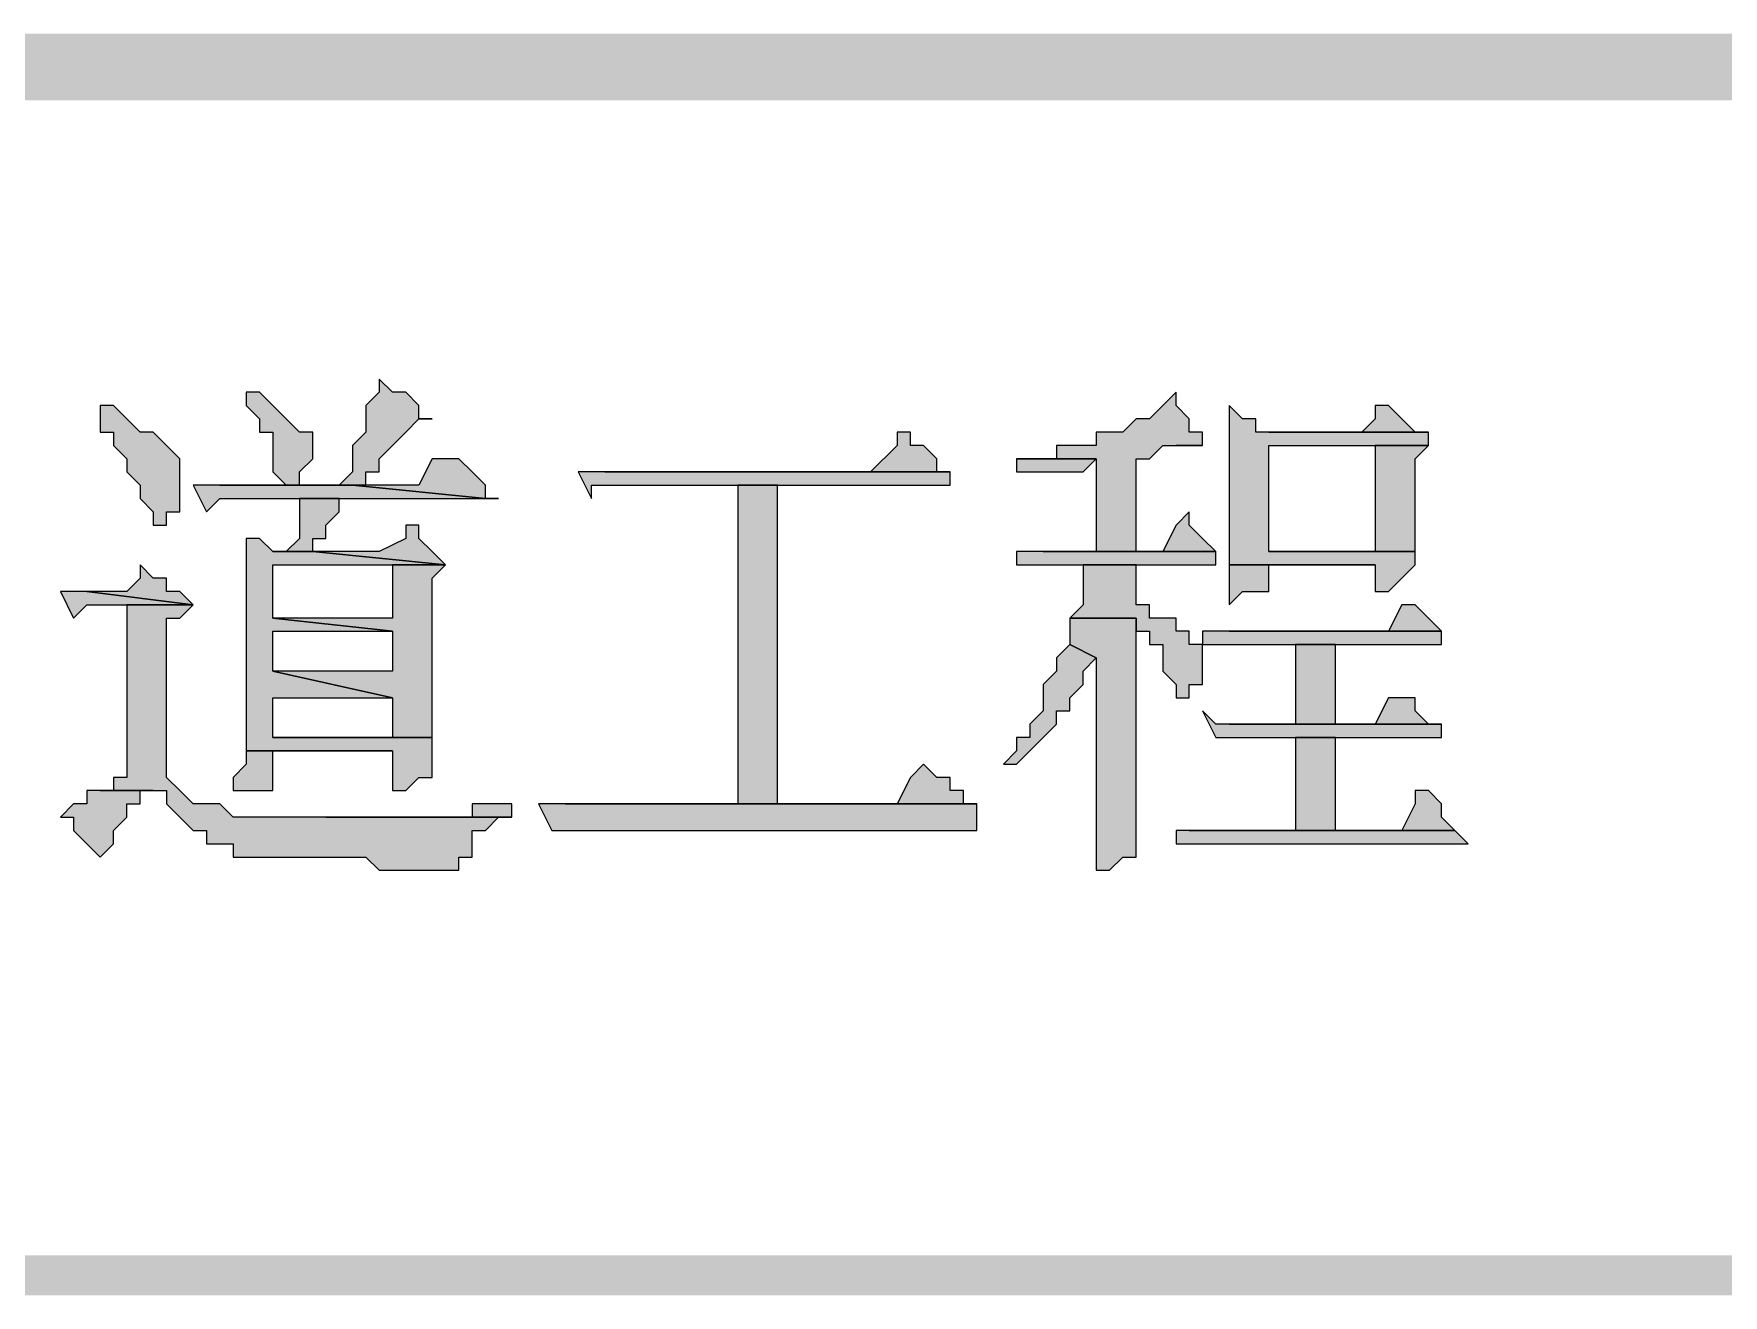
# Model space of a CAD drawing. Header units: millimetres. Extents: x 6 to 291, y 4 to 206.
# Drawn here: x 250.87 to 256.25, y 12.53 to 16.55 of the extents above; entities that cross this region are included whole.
import ezdxf

# ---------------------------------------------------------------- set-up
doc = ezdxf.new("R2010")
doc.units = ezdxf.units.MM
doc.layers.add('C00-00-00', color=7, linetype='Continuous')

msp = doc.modelspace()

# ---------------------------------------------------------------- hatches: boundary and pattern name
at = {"layer": 'C00-00-00'}
h = msp.add_hatch(color=256, dxfattribs=at)
h.dxf.hatch_style = 2
h.paths.add_polyline_path([(286.342664, 16.340669), (286.342664, 16.552333), (101.388337, 16.340669)])
h = msp.add_hatch(color=256, dxfattribs=at)
h.dxf.hatch_style = 2
h.paths.add_polyline_path([(286.342664, 16.552333), (101.388337, 16.340669), (101.388337, 16.552333)])
h = msp.add_hatch(color=256, dxfattribs=at)
h.dxf.hatch_style = 2
h.paths.add_polyline_path([(251.968002, 15.451673), (251.968002, 15.40934), (251.925669, 15.367006), (251.925669, 15.324673), (251.925669, 15.28234), (251.883335, 15.240006), (251.883335, 15.197673), (251.883335, 15.15534), (251.841002, 15.113006), (251.460002, 15.113006), (251.883335, 15.113006), (251.925669, 15.113006), (251.925669, 15.15534), (251.968002, 15.15534), (251.968002, 15.197673), (252.010335, 15.240006), (252.052669, 15.28234), (252.095002, 15.324673), (252.137335, 15.324673), (252.095002, 15.324673), (252.095002, 15.367006), (252.052669, 15.40934), (252.010335, 15.40934)])
h = msp.add_hatch(color=256, dxfattribs=at)
h.dxf.hatch_style = 2
h.paths.add_polyline_path([(251.544659, 15.409331), (251.544659, 15.366997), (251.586992, 15.324664), (251.586992, 15.282331), (251.629326, 15.282331), (251.629326, 15.239997), (251.629326, 15.197664), (251.629326, 15.155331), (251.671659, 15.112997), (251.713992, 15.112997), (251.713992, 15.155331), (251.756326, 15.197664), (251.756326, 15.282331), (251.713992, 15.282331), (251.671659, 15.324664), (251.629326, 15.366997), (251.586992, 15.409331)])
h = msp.add_hatch(color=256, dxfattribs=at)
h.dxf.hatch_style = 2
h.paths.add_polyline_path([(254.507996, 15.409331), (254.465662, 15.366997), (254.423329, 15.324664), (254.380996, 15.324664), (254.338662, 15.282331), (254.296329, 15.282331), (254.253996, 15.282331), (254.253996, 15.239997), (254.211662, 15.239997), (254.169329, 15.239997), (254.126996, 15.239997), (254.126996, 15.197664), (254.042329, 15.197664), (253.999996, 15.197664), (254.253996, 15.197664), (254.253996, 14.901331), (254.380996, 14.901331), (254.380996, 15.197664), (254.423329, 15.197664), (254.465662, 15.239997), (254.592662, 15.239997), (254.592662, 15.282331), (254.550329, 15.282331), (254.550329, 15.324664), (254.507996, 15.366997)])
h = msp.add_hatch(color=256, dxfattribs=at)
h.dxf.hatch_style = 2
h.paths.add_polyline_path([(251.079006, 15.367004), (251.079006, 15.324671), (251.079006, 15.282338), (251.121339, 15.282338), (251.121339, 15.240004), (251.163672, 15.197671), (251.163672, 15.155338), (251.206006, 15.113004), (251.206006, 15.070671), (251.248339, 15.028338), (251.248339, 14.986004), (251.290672, 14.986004), (251.290672, 15.028338), (251.333006, 15.028338), (251.333006, 15.070671), (251.333006, 15.197671), (251.290672, 15.240004), (251.248339, 15.282338), (251.206006, 15.282338), (251.163672, 15.324671), (251.121339, 15.367004)])
h = msp.add_hatch(color=256, dxfattribs=at)
h.dxf.hatch_style = 2
h.paths.add_polyline_path([(254.677333, 15.367004), (254.677333, 14.859004), (255.142999, 14.859004), (255.142999, 14.774338), (255.185333, 14.774338), (255.227666, 14.816671), (255.269999, 14.859004), (255.269999, 14.901338), (254.804333, 14.901338), (254.804333, 15.240004), (255.142999, 15.240004), (255.312333, 15.240004), (255.312333, 15.282338), (254.804333, 15.282338), (254.761999, 15.282338), (254.761999, 15.324671), (254.719666, 15.324671)])
h = msp.add_hatch(color=256, dxfattribs=at)
h.dxf.hatch_style = 2
h.paths.add_polyline_path([(255.185328, 15.367004), (255.142995, 15.367004), (255.142995, 15.324671), (255.100661, 15.282338), (254.804328, 15.282338), (255.312328, 15.282338), (255.269995, 15.282338), (255.227661, 15.324671)])
h = msp.add_hatch(color=256, dxfattribs=at)
h.dxf.hatch_style = 2
h.paths.add_polyline_path([(253.618999, 15.282336), (253.618999, 15.240002), (253.534333, 15.155336), (252.687666, 15.155336), (253.788333, 15.155336), (253.745999, 15.155336), (253.745999, 15.197669), (253.703666, 15.240002), (253.661333, 15.240002), (253.661333, 15.282336)])
h = msp.add_hatch(color=256, dxfattribs=at)
h.dxf.hatch_style = 2
h.paths.add_polyline_path([(255.312339, 15.24001), (255.143006, 15.24001), (255.143006, 14.901343), (254.804339, 14.901343), (255.270006, 14.901343), (255.270006, 15.197676)])
h = msp.add_hatch(color=256, dxfattribs=at)
h.dxf.hatch_style = 2
h.paths.add_polyline_path([(252.179665, 15.197667), (252.137332, 15.197667), (252.094999, 15.113001), (251.883332, 15.113001), (252.306665, 15.070667), (252.306665, 15.113001), (252.264332, 15.155334), (252.221999, 15.197667)])
h = msp.add_hatch(color=256, dxfattribs=at)
h.dxf.hatch_style = 2
h.paths.add_polyline_path([(254, 15.197667), (254, 15.155334), (254.042333, 15.155334), (254.211667, 15.155334), (254.254, 15.197667)])
h = msp.add_hatch(color=256, dxfattribs=at)
h.dxf.hatch_style = 2
h.paths.add_polyline_path([(252.602992, 15.155341), (252.645326, 15.070674), (252.645326, 15.113008), (252.687659, 15.113008), (253.788326, 15.113008), (253.788326, 15.155341), (252.687659, 15.155341)])
h = msp.add_hatch(color=256, dxfattribs=at)
h.dxf.hatch_style = 2
h.paths.add_polyline_path([(251.375338, 15.112999), (251.417671, 15.028332), (251.460004, 15.070665), (252.349004, 15.070665), (252.306671, 15.070665), (251.883338, 15.112999)])
h = msp.add_hatch(color=256, dxfattribs=at)
h.dxf.hatch_style = 2
h.paths.add_polyline_path([(253.237999, 15.112999), (253.111004, 15.112999), (253.111004, 14.097008), (252.560666, 14.097008), (253.237999, 14.097008)])
h = msp.add_hatch(color=256, dxfattribs=at)
h.dxf.hatch_style = 2
h.paths.add_polyline_path([(251.841007, 15.070672), (251.714007, 15.070672), (251.714007, 15.028339), (251.714007, 14.943672), (251.671674, 14.901339), (251.62934, 14.901339), (251.75634, 14.901339), (251.75634, 14.943672), (251.798674, 14.943672), (251.798674, 14.986006), (251.841007, 15.028339)])
h = msp.add_hatch(color=256, dxfattribs=at)
h.dxf.hatch_style = 2
h.paths.add_polyline_path([(254.550338, 15.02833), (254.508004, 14.985997), (254.465671, 14.90133), (254.084671, 14.90133), (254.635004, 14.90133), (254.592671, 14.943663), (254.550338, 14.985997)])
h = msp.add_hatch(color=256, dxfattribs=at)
h.dxf.hatch_style = 2
h.paths.add_polyline_path([(252.052671, 14.986004), (252.052671, 14.94367), (251.968004, 14.901337), (251.756337, 14.901337), (252.179671, 14.859004), (252.137337, 14.901337), (252.095004, 14.94367), (252.095004, 14.986004)])
h = msp.add_hatch(color=256, dxfattribs=at)
h.dxf.hatch_style = 2
h.paths.add_polyline_path([(251.544659, 14.943661), (251.544659, 14.266328), (252.010326, 14.266328), (252.010326, 14.139328), (252.052659, 14.139328), (252.094992, 14.181661), (252.137326, 14.181661), (252.137326, 14.223995), (252.137326, 14.308661), (251.629326, 14.308661), (251.629326, 14.435661), (252.010326, 14.435661), (251.629326, 14.520328), (251.629326, 14.647328), (252.010326, 14.647328), (251.629326, 14.689661), (251.629326, 14.858995), (252.010326, 14.858995), (252.179659, 14.858995), (251.756326, 14.901328), (251.629326, 14.901328), (251.586992, 14.943661)])
h = msp.add_hatch(color=256, dxfattribs=at)
h.dxf.hatch_style = 2
h.paths.add_polyline_path([(254, 14.901335), (254, 14.859002), (254.635, 14.859002), (254.635, 14.901335), (254.084667, 14.901335)])
h = msp.add_hatch(color=256, dxfattribs=at)
h.dxf.hatch_style = 2
h.paths.add_polyline_path([(251.206001, 14.859009), (251.206001, 14.816675), (251.163667, 14.774342), (251.036667, 14.774342), (251.375334, 14.732009), (251.333001, 14.774342), (251.290667, 14.774342), (251.290667, 14.816675), (251.248334, 14.816675)])
h = msp.add_hatch(color=256, dxfattribs=at)
h.dxf.hatch_style = 2
h.paths.add_polyline_path([(252.179665, 14.859009), (252.010332, 14.859009), (252.010332, 14.689675), (251.629332, 14.689675), (252.010332, 14.647342), (252.010332, 14.520342), (251.629332, 14.520342), (252.010332, 14.435675), (252.010332, 14.308675), (251.629332, 14.308675), (252.137332, 14.308675), (252.137332, 14.816675)])
h = msp.add_hatch(color=256, dxfattribs=at)
h.dxf.hatch_style = 2
h.paths.add_polyline_path([(254.381001, 14.859009), (254.211667, 14.859009), (254.211667, 14.816675), (254.211667, 14.774342), (254.211667, 14.732009), (254.169334, 14.689675), (254.381001, 14.689675), (254.381001, 14.647342), (254.423334, 14.647342), (254.423334, 14.605009), (254.465667, 14.605009), (254.465667, 14.562675), (254.465667, 14.520342), (254.508001, 14.478009), (254.508001, 14.435675), (254.550334, 14.435675), (254.550334, 14.478009), (254.592667, 14.478009), (254.592667, 14.520342), (254.592667, 14.562675), (254.592667, 14.605009), (254.550334, 14.605009), (254.550334, 14.647342), (254.508001, 14.647342), (254.508001, 14.689675), (254.465667, 14.689675), (254.423334, 14.689675), (254.423334, 14.732009), (254.381001, 14.732009)])
h = msp.add_hatch(color=256, dxfattribs=at)
h.dxf.hatch_style = 2
h.paths.add_polyline_path([(254.677333, 14.859009), (254.677333, 14.774342), (254.677333, 14.732009), (254.719666, 14.774342), (254.761999, 14.774342), (254.804333, 14.774342), (254.804333, 14.816675), (254.804333, 14.859009), (255.142999, 14.859009)])
h = msp.add_hatch(color=256, dxfattribs=at)
h.dxf.hatch_style = 2
h.paths.add_polyline_path([(250.951995, 14.77434), (250.994328, 14.689674), (251.036661, 14.732007), (251.375328, 14.732007), (251.036661, 14.77434)])
h = msp.add_hatch(color=256, dxfattribs=at)
h.dxf.hatch_style = 2
h.paths.add_polyline_path([(251.375338, 14.731998), (251.163671, 14.731998), (251.163671, 14.181665), (251.121338, 14.181665), (251.121338, 14.139331), (251.079004, 14.139331), (251.248338, 14.139331), (251.290671, 14.139331), (251.290671, 14.096998), (251.333004, 14.054665), (251.375338, 14.012331), (251.417671, 14.012331), (251.417671, 13.969998), (251.460004, 13.969998), (251.502338, 13.969998), (251.502338, 13.927665), (251.629338, 13.927665), (251.671671, 13.927665), (251.925671, 13.927665), (251.968004, 13.885331), (252.222004, 13.885331), (252.222004, 13.927665), (252.264338, 13.927665), (252.264338, 13.969998), (252.264338, 14.012331), (252.306671, 14.012331), (252.349004, 14.054665), (252.391338, 14.054665), (251.798671, 14.054665), (251.502338, 14.054665), (251.460004, 14.096998), (251.417671, 14.096998), (251.375338, 14.096998), (251.333004, 14.139331), (251.290671, 14.181665), (251.290671, 14.689665), (251.333004, 14.689665)])
h = msp.add_hatch(color=256, dxfattribs=at)
h.dxf.hatch_style = 2
h.paths.add_polyline_path([(255.227671, 14.731998), (255.185337, 14.647331), (254.677337, 14.647331), (255.354671, 14.647331), (255.312337, 14.689665), (255.270004, 14.731998)])
h = msp.add_hatch(color=256, dxfattribs=at)
h.dxf.hatch_style = 2
h.paths.add_polyline_path([(254.169337, 14.689672), (254.169337, 14.647338), (254.169337, 14.605005), (254.254004, 14.562672), (254.254004, 13.885338), (254.296337, 13.885338), (254.338671, 13.927672), (254.381004, 13.927672), (254.381004, 14.689672)])
h = msp.add_hatch(color=256, dxfattribs=at)
h.dxf.hatch_style = 2
h.paths.add_polyline_path([(254.592664, 14.647329), (254.592664, 14.604996), (255.354664, 14.604996), (255.354664, 14.647329), (254.677331, 14.647329)])
h = msp.add_hatch(color=256, dxfattribs=at)
h.dxf.hatch_style = 2
h.paths.add_polyline_path([(254.169337, 14.605003), (254.127004, 14.56267), (254.127004, 14.520336), (254.084671, 14.478003), (254.084671, 14.43567), (254.084671, 14.393336), (254.042337, 14.351003), (254.042337, 14.30867), (254.000004, 14.30867), (254.000004, 14.266336), (253.957671, 14.224003), (254.000004, 14.224003), (254.042337, 14.266336), (254.084671, 14.30867), (254.127004, 14.351003), (254.127004, 14.393336), (254.169337, 14.393336), (254.169337, 14.43567), (254.211671, 14.478003), (254.211671, 14.520336), (254.254004, 14.56267)])
h = msp.add_hatch(color=256, dxfattribs=at)
h.dxf.hatch_style = 2
h.paths.add_polyline_path([(255.016007, 14.605003), (254.888996, 14.605003), (254.888996, 14.350997), (254.677333, 14.350997), (255.016007, 14.350997)])
h = msp.add_hatch(color=256, dxfattribs=at)
h.dxf.hatch_style = 2
h.paths.add_polyline_path([(255.227671, 14.435666), (255.185337, 14.435666), (255.143004, 14.350999), (255.016004, 14.350999), (255.354671, 14.350999), (255.312337, 14.350999), (255.270004, 14.393333), (255.270004, 14.435666)])
h = msp.add_hatch(color=256, dxfattribs=at)
h.dxf.hatch_style = 2
h.paths.add_polyline_path([(254.592664, 14.39334), (254.634997, 14.308673), (254.677331, 14.308673), (255.354664, 14.308673), (255.354664, 14.351006), (255.015997, 14.351006), (254.634997, 14.351006)])
h = msp.add_hatch(color=256, dxfattribs=at)
h.dxf.hatch_style = 2
h.paths.add_polyline_path([(255.016007, 14.012339), (255.016007, 14.308671), (254.888996, 14.308671), (254.888996, 14.012339)])
h = msp.add_hatch(color=256, dxfattribs=at)
h.dxf.hatch_style = 2
h.paths.add_polyline_path([(251.544659, 14.266329), (251.544659, 14.223995), (251.502326, 14.181662), (251.502326, 14.139329), (251.544659, 14.139329), (251.586992, 14.139329), (251.629326, 14.139329), (251.629326, 14.181662), (251.629326, 14.266329), (252.010326, 14.266329)])
h = msp.add_hatch(color=256, dxfattribs=at)
h.dxf.hatch_style = 2
h.paths.add_polyline_path([(253.703668, 14.224002), (253.661335, 14.181669), (253.619001, 14.097002), (253.238001, 14.097002), (253.873001, 14.097002), (253.830668, 14.097002), (253.830668, 14.139336), (253.788335, 14.139336), (253.788335, 14.181669), (253.746001, 14.181669)])
h = msp.add_hatch(color=256, dxfattribs=at)
h.dxf.hatch_style = 2
h.paths.add_polyline_path([(251.079006, 14.139334), (251.036672, 14.139334), (251.036672, 14.097001), (250.994339, 14.097001), (250.952006, 14.054667), (250.994339, 14.054667), (250.994339, 14.012334), (251.036672, 13.970001), (251.079006, 13.927667), (251.121339, 13.970001), (251.121339, 14.012334), (251.163672, 14.054667), (251.163672, 14.097001), (251.206006, 14.097001), (251.206006, 14.139334), (251.248339, 14.139334)])
h = msp.add_hatch(color=256, dxfattribs=at)
h.dxf.hatch_style = 2
h.paths.add_polyline_path([(255.312339, 14.139334), (255.270006, 14.139334), (255.270006, 14.097001), (255.227672, 14.012334), (254.550339, 14.012334), (255.397006, 14.012334), (255.354672, 14.054667), (255.354672, 14.097001)])
h = msp.add_hatch(color=256, dxfattribs=at)
h.dxf.hatch_style = 2
h.paths.add_polyline_path([(252.391329, 14.097008), (252.264334, 14.097008), (252.264334, 14.054665), (251.798665, 14.054665), (252.391329, 14.054665)])
h = msp.add_hatch(color=256, dxfattribs=at)
h.dxf.hatch_style = 2
h.paths.add_polyline_path([(252.475997, 14.097008), (252.518331, 14.012341), (252.560664, 14.012341), (253.872997, 14.012341), (253.872997, 14.054674), (253.872997, 14.097008)])
h = msp.add_hatch(color=256, dxfattribs=at)
h.dxf.hatch_style = 2
h.paths.add_polyline_path([(254.507996, 14.012339), (254.507996, 13.970006), (255.396996, 13.970006), (255.439329, 13.970006), (255.396996, 14.012339)])
h = msp.add_hatch(color=256, dxfattribs=at)
h.dxf.hatch_style = 2
h.paths.add_polyline_path([(139.784669, 12.657674), (139.784669, 12.530663), (286.342664, 12.657674)])
h = msp.add_hatch(color=256, dxfattribs=at)
h.dxf.hatch_style = 2
h.paths.add_polyline_path([(139.784669, 12.530663), (286.342664, 12.657674), (286.342664, 12.530663)])
h = msp.add_hatch(color=256, dxfattribs=at)
h.dxf.hatch_style = 2
h.paths.add_polyline_path([(139.784669, 12.657674), (139.784669, 12.530663), (286.342664, 12.657674)])
h = msp.add_hatch(color=256, dxfattribs=at)
h.dxf.hatch_style = 2
h.paths.add_polyline_path([(139.784669, 12.530663), (286.342664, 12.657674), (286.342664, 12.530663)])

# ---------------------------------------------------------------- linework, layer by layer
at = {"layer": 'C00-00-00', "lineweight": 13}
for points in [[(251.968002, 15.451673), (251.968002, 15.40934), (251.925669, 15.367006), (251.925669, 15.324673), (251.925669, 15.28234), (251.883335, 15.240006), (251.883335, 15.197673), (251.883335, 15.15534), (251.841002, 15.113006), (251.460002, 15.113006), (251.883335, 15.113006), (251.925669, 15.113006), (251.925669, 15.15534), (251.968002, 15.15534), (251.968002, 15.197673), (252.010335, 15.240006), (252.052669, 15.28234), (252.095002, 15.324673), (252.137335, 15.324673), (252.095002, 15.324673), (252.095002, 15.367006), (252.052669, 15.40934), (252.010335, 15.40934)], [(251.544659, 15.409331), (251.544659, 15.366997), (251.586992, 15.324664), (251.586992, 15.282331), (251.629326, 15.282331), (251.629326, 15.239997), (251.629326, 15.197664), (251.629326, 15.155331), (251.671659, 15.112997), (251.713992, 15.112997), (251.713992, 15.155331), (251.756326, 15.197664), (251.756326, 15.282331), (251.713992, 15.282331), (251.671659, 15.324664), (251.629326, 15.366997), (251.586992, 15.409331)], [(254.507996, 15.409331), (254.465662, 15.366997), (254.423329, 15.324664), (254.380996, 15.324664), (254.338662, 15.282331), (254.296329, 15.282331), (254.253996, 15.282331), (254.253996, 15.239997), (254.211662, 15.239997), (254.169329, 15.239997), (254.126996, 15.239997), (254.126996, 15.197664), (254.042329, 15.197664), (253.999996, 15.197664), (254.253996, 15.197664), (254.253996, 14.901331), (254.380996, 14.901331), (254.380996, 15.197664), (254.423329, 15.197664), (254.465662, 15.239997), (254.592662, 15.239997), (254.592662, 15.282331), (254.550329, 15.282331), (254.550329, 15.324664), (254.507996, 15.366997)], [(251.079006, 15.367004), (251.079006, 15.324671), (251.079006, 15.282338), (251.121339, 15.282338), (251.121339, 15.240004), (251.163672, 15.197671), (251.163672, 15.155338), (251.206006, 15.113004), (251.206006, 15.070671), (251.248339, 15.028338), (251.248339, 14.986004), (251.290672, 14.986004), (251.290672, 15.028338), (251.333006, 15.028338), (251.333006, 15.070671), (251.333006, 15.197671), (251.290672, 15.240004), (251.248339, 15.282338), (251.206006, 15.282338), (251.163672, 15.324671), (251.121339, 15.367004)], [(254.677333, 15.367004), (254.677333, 14.859004), (255.142999, 14.859004), (255.142999, 14.774338), (255.185333, 14.774338), (255.227666, 14.816671), (255.269999, 14.859004), (255.269999, 14.901338), (254.804333, 14.901338), (254.804333, 15.240004), (255.142999, 15.240004), (255.312333, 15.240004), (255.312333, 15.282338), (254.804333, 15.282338), (254.761999, 15.282338), (254.761999, 15.324671), (254.719666, 15.324671)], [(255.185328, 15.367004), (255.142995, 15.367004), (255.142995, 15.324671), (255.100661, 15.282338), (254.804328, 15.282338), (255.312328, 15.282338), (255.269995, 15.282338), (255.227661, 15.324671)], [(253.618999, 15.282336), (253.618999, 15.240002), (253.534333, 15.155336), (252.687666, 15.155336), (253.788333, 15.155336), (253.745999, 15.155336), (253.745999, 15.197669), (253.703666, 15.240002), (253.661333, 15.240002), (253.661333, 15.282336)], [(254.592664, 15.24001), (254.507996, 15.24001), (254.550338, 15.24001)], [(255.312339, 15.24001), (255.143006, 15.24001), (255.143006, 14.901343), (254.804339, 14.901343), (255.270006, 14.901343), (255.270006, 15.197676)], [(252.179665, 15.197667), (252.137332, 15.197667), (252.094999, 15.113001), (251.883332, 15.113001), (252.306665, 15.070667), (252.306665, 15.113001), (252.264332, 15.155334), (252.221999, 15.197667)], [(254, 15.197667), (254, 15.155334), (254.042333, 15.155334), (254.211667, 15.155334), (254.254, 15.197667)], [(252.602992, 15.155341), (252.645326, 15.070674), (252.645326, 15.113008), (252.687659, 15.113008), (253.788326, 15.113008), (253.788326, 15.155341), (252.687659, 15.155341)], [(251.375338, 15.112999), (251.417671, 15.028332), (251.460004, 15.070665), (252.349004, 15.070665), (252.306671, 15.070665), (251.883338, 15.112999)], [(253.237999, 15.112999), (253.111004, 15.112999), (253.111004, 14.097008), (252.560666, 14.097008), (253.237999, 14.097008)], [(251.841007, 15.070672), (251.714007, 15.070672), (251.714007, 15.028339), (251.714007, 14.943672), (251.671674, 14.901339), (251.62934, 14.901339), (251.75634, 14.901339), (251.75634, 14.943672), (251.798674, 14.943672), (251.798674, 14.986006), (251.841007, 15.028339)], [(254.550338, 15.02833), (254.508004, 14.985997), (254.465671, 14.90133), (254.084671, 14.90133), (254.635004, 14.90133), (254.592671, 14.943663), (254.550338, 14.985997)], [(252.052671, 14.986004), (252.052671, 14.94367), (251.968004, 14.901337), (251.756337, 14.901337), (252.179671, 14.859004), (252.137337, 14.901337), (252.095004, 14.94367), (252.095004, 14.986004)], [(251.544659, 14.943661), (251.544659, 14.266328), (252.010326, 14.266328), (252.010326, 14.139328), (252.052659, 14.139328), (252.094992, 14.181661), (252.137326, 14.181661), (252.137326, 14.223995), (252.137326, 14.308661), (251.629326, 14.308661), (251.629326, 14.435661), (252.010326, 14.435661), (251.629326, 14.520328), (251.629326, 14.647328), (252.010326, 14.647328), (251.629326, 14.689661), (251.629326, 14.858995), (252.010326, 14.858995), (252.179659, 14.858995), (251.756326, 14.901328), (251.629326, 14.901328), (251.586992, 14.943661)], [(254, 14.901335), (254, 14.859002), (254.635, 14.859002), (254.635, 14.901335), (254.084667, 14.901335)], [(251.206001, 14.859009), (251.206001, 14.816675), (251.163667, 14.774342), (251.036667, 14.774342), (251.375334, 14.732009), (251.333001, 14.774342), (251.290667, 14.774342), (251.290667, 14.816675), (251.248334, 14.816675)], [(252.179665, 14.859009), (252.010332, 14.859009), (252.010332, 14.689675), (251.629332, 14.689675), (252.010332, 14.647342), (252.010332, 14.520342), (251.629332, 14.520342), (252.010332, 14.435675), (252.010332, 14.308675), (251.629332, 14.308675), (252.137332, 14.308675), (252.137332, 14.816675)], [(254.381001, 14.859009), (254.211667, 14.859009), (254.211667, 14.816675), (254.211667, 14.774342), (254.211667, 14.732009), (254.169334, 14.689675), (254.381001, 14.689675), (254.381001, 14.647342), (254.423334, 14.647342), (254.423334, 14.605009), (254.465667, 14.605009), (254.465667, 14.562675), (254.465667, 14.520342), (254.508001, 14.478009), (254.508001, 14.435675), (254.550334, 14.435675), (254.550334, 14.478009), (254.592667, 14.478009), (254.592667, 14.520342), (254.592667, 14.562675), (254.592667, 14.605009), (254.550334, 14.605009), (254.550334, 14.647342), (254.508001, 14.647342), (254.508001, 14.689675), (254.465667, 14.689675), (254.423334, 14.689675), (254.423334, 14.732009), (254.381001, 14.732009)], [(254.677333, 14.859009), (254.677333, 14.774342), (254.677333, 14.732009), (254.719666, 14.774342), (254.761999, 14.774342), (254.804333, 14.774342), (254.804333, 14.816675), (254.804333, 14.859009), (255.142999, 14.859009)], [(250.951995, 14.77434), (250.994328, 14.689674), (251.036661, 14.732007), (251.375328, 14.732007), (251.036661, 14.77434)], [(251.375338, 14.731998), (251.163671, 14.731998), (251.163671, 14.181665), (251.121338, 14.181665), (251.121338, 14.139331), (251.079004, 14.139331), (251.248338, 14.139331), (251.290671, 14.139331), (251.290671, 14.096998), (251.333004, 14.054665), (251.375338, 14.012331), (251.417671, 14.012331), (251.417671, 13.969998), (251.460004, 13.969998), (251.502338, 13.969998), (251.502338, 13.927665), (251.629338, 13.927665), (251.671671, 13.927665), (251.925671, 13.927665), (251.968004, 13.885331), (252.222004, 13.885331), (252.222004, 13.927665), (252.264338, 13.927665), (252.264338, 13.969998), (252.264338, 14.012331), (252.306671, 14.012331), (252.349004, 14.054665), (252.391338, 14.054665), (251.798671, 14.054665), (251.502338, 14.054665), (251.460004, 14.096998), (251.417671, 14.096998), (251.375338, 14.096998), (251.333004, 14.139331), (251.290671, 14.181665), (251.290671, 14.689665), (251.333004, 14.689665)], [(255.227671, 14.731998), (255.185337, 14.647331), (254.677337, 14.647331), (255.354671, 14.647331), (255.312337, 14.689665), (255.270004, 14.731998)], [(254.169337, 14.689672), (254.169337, 14.647338), (254.169337, 14.605005), (254.254004, 14.562672), (254.254004, 13.885338), (254.296337, 13.885338), (254.338671, 13.927672), (254.381004, 13.927672), (254.381004, 14.689672)], [(254.592664, 14.647329), (254.592664, 14.604996), (255.354664, 14.604996), (255.354664, 14.647329), (254.677331, 14.647329)], [(254.169337, 14.605003), (254.127004, 14.56267), (254.127004, 14.520336), (254.084671, 14.478003), (254.084671, 14.43567), (254.084671, 14.393336), (254.042337, 14.351003), (254.042337, 14.30867), (254.000004, 14.30867), (254.000004, 14.266336), (253.957671, 14.224003), (254.000004, 14.224003), (254.042337, 14.266336), (254.084671, 14.30867), (254.127004, 14.351003), (254.127004, 14.393336), (254.169337, 14.393336), (254.169337, 14.43567), (254.211671, 14.478003), (254.211671, 14.520336), (254.254004, 14.56267)], [(255.016007, 14.605003), (254.888996, 14.605003), (254.888996, 14.350997), (254.677333, 14.350997), (255.016007, 14.350997)], [(255.227671, 14.435666), (255.185337, 14.435666), (255.143004, 14.350999), (255.016004, 14.350999), (255.354671, 14.350999), (255.312337, 14.350999), (255.270004, 14.393333), (255.270004, 14.435666)], [(254.592664, 14.39334), (254.634997, 14.308673), (254.677331, 14.308673), (255.354664, 14.308673), (255.354664, 14.351006), (255.015997, 14.351006), (254.634997, 14.351006)], [(255.016007, 14.012339), (255.016007, 14.308671), (254.888996, 14.308671), (254.888996, 14.012339)], [(251.544659, 14.266329), (251.544659, 14.223995), (251.502326, 14.181662), (251.502326, 14.139329), (251.544659, 14.139329), (251.586992, 14.139329), (251.629326, 14.139329), (251.629326, 14.181662), (251.629326, 14.266329), (252.010326, 14.266329)], [(253.703668, 14.224002), (253.661335, 14.181669), (253.619001, 14.097002), (253.238001, 14.097002), (253.873001, 14.097002), (253.830668, 14.097002), (253.830668, 14.139336), (253.788335, 14.139336), (253.788335, 14.181669), (253.746001, 14.181669)], [(251.079006, 14.139334), (251.036672, 14.139334), (251.036672, 14.097001), (250.994339, 14.097001), (250.952006, 14.054667), (250.994339, 14.054667), (250.994339, 14.012334), (251.036672, 13.970001), (251.079006, 13.927667), (251.121339, 13.970001), (251.121339, 14.012334), (251.163672, 14.054667), (251.163672, 14.097001), (251.206006, 14.097001), (251.206006, 14.139334), (251.248339, 14.139334)], [(255.312339, 14.139334), (255.270006, 14.139334), (255.270006, 14.097001), (255.227672, 14.012334), (254.550339, 14.012334), (255.397006, 14.012334), (255.354672, 14.054667), (255.354672, 14.097001)], [(252.391329, 14.097008), (252.264334, 14.097008), (252.264334, 14.054665), (251.798665, 14.054665), (252.391329, 14.054665)], [(252.475997, 14.097008), (252.518331, 14.012341), (252.560664, 14.012341), (253.872997, 14.012341), (253.872997, 14.054674), (253.872997, 14.097008)], [(254.507996, 14.012339), (254.507996, 13.970006), (255.396996, 13.970006), (255.439329, 13.970006), (255.396996, 14.012339)]]:
    msp.add_lwpolyline(points, close=True, dxfattribs=at)

doc.saveas('drawing.dxf')
